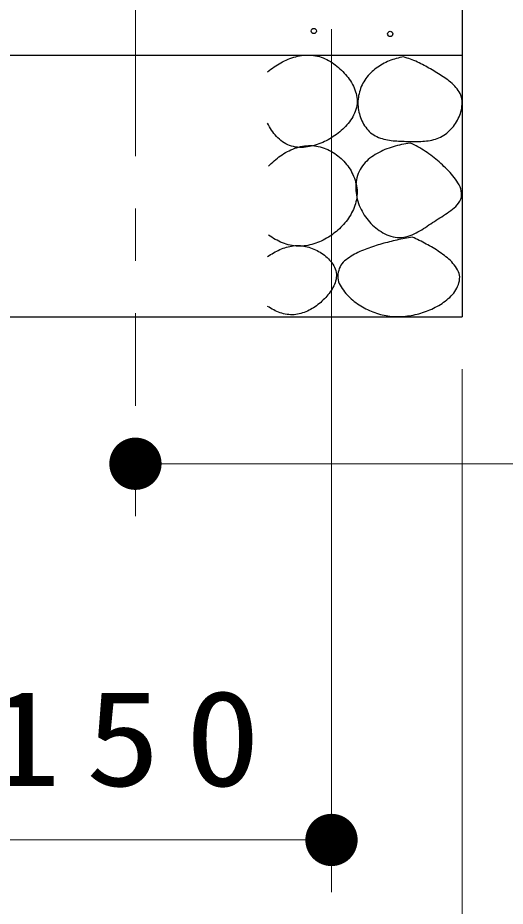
# Model space of a CAD drawing. Units: millimetres on the paper, scale 1:20. Extents: x -365 to 12, y -40 to 257.
# Drawn here: x -301.67 to -292.35, y 71.38 to 88.36 of the extents above; entities that cross this region are included whole.
import ezdxf

# ---------------------------------------------------------------- set-up
doc = ezdxf.new("R2010")
doc.units = ezdxf.units.MM
doc.linetypes.add('USER2', pattern=[6, 3, -1, 1, -1])
doc.layers.add('LY_1', color=7, linetype='Continuous', lineweight=25)
doc.styles.add('ＭＳ ゴシック', font='')
doc.styles.get('ＭＳ ゴシック').set_extended_font_data('MS Gothic')

# ---------------------------------------------------------------- blocks, each defined once
blk = doc.blocks.new('filled_dot')
at = {"color": 0, "linetype": 'Continuous', "lineweight": -2, "const_width": 1.25}
blk.add_lwpolyline([(-0.625, 0, 1), (0.625, 0, 1)], format="xyb", close=True, dxfattribs=at)

msp = doc.modelspace()

# ---------------------------------------------------------------- linework, layer by layer
at = {"layer": 'LY_1', "linetype": 'USER2', "lineweight": 13}
msp.add_line((-299.423, 100.716), (-299.423, 80.941), dxfattribs=at)
at = {"layer": 'LY_1'}
for p, q in [((-293.173, 89.143), (-293.173, 82.643)), ((-305.673, 87.643), (-293.173, 87.643)), ((-305.673, 82.643), (-293.173, 82.643))]:
    msp.add_line(p, q, dxfattribs=at)
at = {"layer": 'LY_1', "lineweight": 13}
for p, q in [((-295.673, 88.143), (-295.673, 71.643)), ((-293.173, 81.643), (-293.173, 61.643)), ((-299.423, 79.941), (-299.423, 78.835)), ((-229.673, 79.835), (-299.423, 79.835)), ((-295.673, 72.643), (-303.173, 72.643))]:
    msp.add_line(p, q, dxfattribs=at)
at = {"layer": 'LY_1'}
for centre in [(-296.012, 88.108), (-294.55, 88.052)]:
    msp.add_circle(centre, 0.05, dxfattribs=at)
for points, knots in [([(-296.894, 87.328), (-296.854, 87.36), (-296.814, 87.392), (-296.772, 87.421), (-296.73, 87.45), (-296.687, 87.477), (-296.642, 87.502), (-296.597, 87.526), (-296.551, 87.549), (-296.504, 87.568), (-296.456, 87.587), (-296.408, 87.604), (-296.358, 87.617), (-296.309, 87.629), (-296.258, 87.64), (-296.208, 87.644), (-296.157, 87.649), (-296.105, 87.651), (-296.055, 87.646), (-296.004, 87.642), (-295.953, 87.632), (-295.904, 87.618), (-295.856, 87.603), (-295.808, 87.584), (-295.762, 87.561), (-295.716, 87.539), (-295.672, 87.511), (-295.631, 87.482), (-295.589, 87.453), (-295.549, 87.421), (-295.511, 87.386), (-295.474, 87.352), (-295.438, 87.315), (-295.405, 87.276), (-295.371, 87.238), (-295.34, 87.197), (-295.312, 87.154), (-295.285, 87.111), (-295.259, 87.066), (-295.239, 87.019), (-295.219, 86.973), (-295.202, 86.923), (-295.193, 86.874), (-295.184, 86.824), (-295.18, 86.771), (-295.185, 86.721), (-295.189, 86.671), (-295.202, 86.62), (-295.219, 86.572), (-295.236, 86.524), (-295.26, 86.478), (-295.287, 86.435), (-295.314, 86.392), (-295.345, 86.351), (-295.379, 86.312), (-295.412, 86.274), (-295.449, 86.238), (-295.487, 86.204), (-295.525, 86.17), (-295.566, 86.139), (-295.608, 86.11), (-295.65, 86.08), (-295.693, 86.053), (-295.738, 86.029), (-295.783, 86.005), (-295.829, 85.982), (-295.876, 85.963), (-295.924, 85.944), (-295.972, 85.927), (-296.022, 85.914), (-296.071, 85.902), (-296.122, 85.891), (-296.172, 85.887), (-296.223, 85.882), (-296.275, 85.88), (-296.325, 85.885), (-296.376, 85.891), (-296.427, 85.901), (-296.475, 85.918), (-296.522, 85.936), (-296.568, 85.961), (-296.61, 85.99), (-296.651, 86.018), (-296.689, 86.054), (-296.724, 86.091), (-296.759, 86.129), (-296.79, 86.17), (-296.818, 86.212), (-296.846, 86.255), (-296.87, 86.3), (-296.894, 86.346)], [0, 0, 0, 0, 1, 1, 1, 2, 2, 2, 3, 3, 3, 4, 4, 4, 5, 5, 5, 6, 6, 6, 7, 7, 7, 8, 8, 8, 9, 9, 9, 10, 10, 10, 11, 11, 11, 12, 12, 12, 13, 13, 13, 14, 14, 14, 15, 15, 15, 16, 16, 16, 17, 17, 17, 18, 18, 18, 19, 19, 19, 20, 20, 20, 21, 21, 21, 22, 22, 22, 23, 23, 23, 24, 24, 24, 25, 25, 25, 26, 26, 26, 27, 27, 27, 28, 28, 28, 29, 29, 29, 30, 30, 30, 30]), ([(-294.295, 87.613), (-294.25, 87.599), (-294.205, 87.585), (-294.161, 87.568), (-294.117, 87.552), (-294.073, 87.533), (-294.03, 87.514), (-293.987, 87.494), (-293.945, 87.473), (-293.903, 87.451), (-293.861, 87.429), (-293.82, 87.405), (-293.779, 87.382), (-293.738, 87.358), (-293.697, 87.334), (-293.657, 87.309), (-293.617, 87.284), (-293.576, 87.26), (-293.537, 87.233), (-293.498, 87.207), (-293.458, 87.18), (-293.422, 87.15), (-293.385, 87.121), (-293.348, 87.09), (-293.316, 87.056), (-293.284, 87.021), (-293.253, 86.984), (-293.231, 86.943), (-293.208, 86.902), (-293.19, 86.856), (-293.181, 86.811), (-293.172, 86.765), (-293.172, 86.716), (-293.177, 86.669), (-293.181, 86.623), (-293.193, 86.576), (-293.208, 86.531), (-293.222, 86.487), (-293.242, 86.443), (-293.264, 86.401), (-293.287, 86.36), (-293.313, 86.32), (-293.342, 86.283), (-293.371, 86.246), (-293.403, 86.21), (-293.439, 86.179), (-293.474, 86.148), (-293.513, 86.12), (-293.554, 86.097), (-293.595, 86.074), (-293.64, 86.056), (-293.685, 86.042), (-293.729, 86.027), (-293.776, 86.018), (-293.823, 86.011), (-293.87, 86.004), (-293.917, 86), (-293.964, 85.998), (-294.011, 85.995), (-294.059, 85.995), (-294.106, 85.995), (-294.153, 85.995), (-294.201, 85.996), (-294.248, 85.998), (-294.295, 85.999), (-294.343, 86), (-294.39, 86.003), (-294.437, 86.006), (-294.484, 86.009), (-294.531, 86.015), (-294.578, 86.021), (-294.625, 86.029), (-294.671, 86.041), (-294.716, 86.053), (-294.762, 86.067), (-294.804, 86.088), (-294.846, 86.108), (-294.888, 86.134), (-294.924, 86.164), (-294.959, 86.194), (-294.992, 86.23), (-295.019, 86.268), (-295.047, 86.306), (-295.071, 86.348), (-295.091, 86.39), (-295.111, 86.433), (-295.127, 86.478), (-295.139, 86.524), (-295.151, 86.569), (-295.159, 86.616), (-295.164, 86.663), (-295.168, 86.71), (-295.168, 86.758), (-295.164, 86.805), (-295.159, 86.852), (-295.15, 86.899), (-295.138, 86.944), (-295.125, 86.99), (-295.108, 87.034), (-295.088, 87.077), (-295.067, 87.119), (-295.043, 87.16), (-295.015, 87.199), (-294.988, 87.237), (-294.957, 87.273), (-294.923, 87.307), (-294.89, 87.34), (-294.854, 87.371), (-294.816, 87.399), (-294.778, 87.427), (-294.737, 87.452), (-294.696, 87.475), (-294.655, 87.498), (-294.612, 87.518), (-294.568, 87.536), (-294.524, 87.554), (-294.479, 87.569), (-294.434, 87.582), (-294.388, 87.595), (-294.342, 87.604), (-294.295, 87.613)], [0, 0, 0, 0, 1, 1, 1, 2, 2, 2, 3, 3, 3, 4, 4, 4, 5, 5, 5, 6, 6, 6, 7, 7, 7, 8, 8, 8, 9, 9, 9, 10, 10, 10, 11, 11, 11, 12, 12, 12, 13, 13, 13, 14, 14, 14, 15, 15, 15, 16, 16, 16, 17, 17, 17, 18, 18, 18, 19, 19, 19, 20, 20, 20, 21, 21, 21, 22, 22, 22, 23, 23, 23, 24, 24, 24, 25, 25, 25, 26, 26, 26, 27, 27, 27, 28, 28, 28, 29, 29, 29, 30, 30, 30, 31, 31, 31, 32, 32, 32, 33, 33, 33, 34, 34, 34, 35, 35, 35, 36, 36, 36, 37, 37, 37, 38, 38, 38, 39, 39, 39, 40, 40, 40, 40]), ([(-294.169, 85.965), (-294.118, 85.942), (-294.068, 85.92), (-294.019, 85.893), (-293.971, 85.867), (-293.923, 85.838), (-293.877, 85.807), (-293.831, 85.777), (-293.786, 85.744), (-293.743, 85.71), (-293.699, 85.676), (-293.657, 85.64), (-293.615, 85.604), (-293.573, 85.567), (-293.532, 85.53), (-293.493, 85.491), (-293.453, 85.452), (-293.414, 85.413), (-293.378, 85.371), (-293.342, 85.329), (-293.306, 85.286), (-293.277, 85.24), (-293.247, 85.193), (-293.216, 85.144), (-293.201, 85.092), (-293.186, 85.04), (-293.177, 84.98), (-293.188, 84.929), (-293.199, 84.878), (-293.235, 84.828), (-293.269, 84.786), (-293.303, 84.744), (-293.349, 84.709), (-293.393, 84.675), (-293.436, 84.641), (-293.483, 84.612), (-293.53, 84.581), (-293.576, 84.55), (-293.623, 84.522), (-293.67, 84.492), (-293.716, 84.461), (-293.762, 84.431), (-293.808, 84.4), (-293.855, 84.37), (-293.9, 84.339), (-293.948, 84.31), (-293.995, 84.282), (-294.043, 84.252), (-294.093, 84.23), (-294.143, 84.207), (-294.195, 84.185), (-294.249, 84.173), (-294.302, 84.162), (-294.36, 84.157), (-294.414, 84.161), (-294.468, 84.165), (-294.524, 84.18), (-294.575, 84.199), (-294.627, 84.217), (-294.677, 84.243), (-294.724, 84.272), (-294.771, 84.3), (-294.816, 84.334), (-294.858, 84.37), (-294.899, 84.407), (-294.938, 84.447), (-294.973, 84.489), (-295.009, 84.532), (-295.041, 84.577), (-295.069, 84.625), (-295.097, 84.672), (-295.122, 84.722), (-295.142, 84.774), (-295.162, 84.825), (-295.178, 84.879), (-295.189, 84.933), (-295.2, 84.987), (-295.207, 85.043), (-295.208, 85.098), (-295.209, 85.153), (-295.206, 85.209), (-295.196, 85.263), (-295.185, 85.317), (-295.169, 85.371), (-295.146, 85.421), (-295.123, 85.47), (-295.091, 85.518), (-295.056, 85.56), (-295.022, 85.603), (-294.98, 85.641), (-294.937, 85.675), (-294.894, 85.71), (-294.847, 85.74), (-294.799, 85.768), (-294.751, 85.795), (-294.701, 85.819), (-294.65, 85.84), (-294.599, 85.861), (-294.546, 85.88), (-294.493, 85.896), (-294.44, 85.912), (-294.387, 85.926), (-294.332, 85.937), (-294.278, 85.949), (-294.224, 85.957), (-294.169, 85.965)], [0, 0, 0, 0, 1, 1, 1, 2, 2, 2, 3, 3, 3, 4, 4, 4, 5, 5, 5, 6, 6, 6, 7, 7, 7, 8, 8, 8, 9, 9, 9, 10, 10, 10, 11, 11, 11, 12, 12, 12, 13, 13, 13, 14, 14, 14, 15, 15, 15, 16, 16, 16, 17, 17, 17, 18, 18, 18, 19, 19, 19, 20, 20, 20, 21, 21, 21, 22, 22, 22, 23, 23, 23, 24, 24, 24, 25, 25, 25, 26, 26, 26, 27, 27, 27, 28, 28, 28, 29, 29, 29, 30, 30, 30, 31, 31, 31, 32, 32, 32, 33, 33, 33, 34, 34, 34, 35, 35, 35, 35]), ([(-296.878, 85.522), (-296.842, 85.558), (-296.806, 85.595), (-296.768, 85.628), (-296.729, 85.662), (-296.689, 85.693), (-296.647, 85.722), (-296.605, 85.751), (-296.562, 85.779), (-296.517, 85.803), (-296.472, 85.826), (-296.425, 85.848), (-296.377, 85.865), (-296.329, 85.882), (-296.28, 85.897), (-296.23, 85.906), (-296.18, 85.914), (-296.128, 85.919), (-296.077, 85.918), (-296.027, 85.917), (-295.975, 85.911), (-295.925, 85.9), (-295.876, 85.889), (-295.827, 85.874), (-295.779, 85.855), (-295.732, 85.836), (-295.686, 85.812), (-295.643, 85.786), (-295.6, 85.759), (-295.558, 85.729), (-295.519, 85.696), (-295.48, 85.663), (-295.444, 85.627), (-295.41, 85.588), (-295.377, 85.55), (-295.346, 85.508), (-295.319, 85.465), (-295.292, 85.422), (-295.268, 85.376), (-295.249, 85.33), (-295.229, 85.283), (-295.213, 85.234), (-295.202, 85.184), (-295.191, 85.134), (-295.184, 85.083), (-295.183, 85.032), (-295.182, 84.982), (-295.187, 84.93), (-295.196, 84.88), (-295.206, 84.83), (-295.221, 84.781), (-295.239, 84.733), (-295.258, 84.686), (-295.281, 84.64), (-295.306, 84.596), (-295.332, 84.552), (-295.361, 84.51), (-295.392, 84.469), (-295.424, 84.429), (-295.458, 84.391), (-295.494, 84.355), (-295.53, 84.319), (-295.568, 84.284), (-295.608, 84.253), (-295.648, 84.221), (-295.69, 84.191), (-295.733, 84.164), (-295.776, 84.138), (-295.821, 84.113), (-295.868, 84.092), (-295.914, 84.07), (-295.962, 84.052), (-296.011, 84.037), (-296.059, 84.022), (-296.11, 84.011), (-296.16, 84.004), (-296.21, 83.997), (-296.262, 83.993), (-296.313, 83.995), (-296.363, 83.997), (-296.415, 84.004), (-296.464, 84.014), (-296.514, 84.025), (-296.563, 84.041), (-296.611, 84.059), (-296.658, 84.077), (-296.704, 84.1), (-296.749, 84.124), (-296.793, 84.149), (-296.836, 84.178), (-296.878, 84.207)], [0, 0, 0, 0, 1, 1, 1, 2, 2, 2, 3, 3, 3, 4, 4, 4, 5, 5, 5, 6, 6, 6, 7, 7, 7, 8, 8, 8, 9, 9, 9, 10, 10, 10, 11, 11, 11, 12, 12, 12, 13, 13, 13, 14, 14, 14, 15, 15, 15, 16, 16, 16, 17, 17, 17, 18, 18, 18, 19, 19, 19, 20, 20, 20, 21, 21, 21, 22, 22, 22, 23, 23, 23, 24, 24, 24, 25, 25, 25, 26, 26, 26, 27, 27, 27, 28, 28, 28, 29, 29, 29, 30, 30, 30, 30]), ([(-294.128, 84.169), (-294.038, 84.126), (-293.948, 84.083), (-293.861, 84.035), (-293.774, 83.987), (-293.686, 83.938), (-293.605, 83.881), (-293.524, 83.824), (-293.438, 83.767), (-293.374, 83.693), (-293.31, 83.62), (-293.237, 83.529), (-293.224, 83.44), (-293.21, 83.351), (-293.246, 83.24), (-293.292, 83.157), (-293.338, 83.074), (-293.421, 83.005), (-293.499, 82.944), (-293.576, 82.883), (-293.666, 82.835), (-293.756, 82.793), (-293.845, 82.751), (-293.941, 82.718), (-294.037, 82.694), (-294.133, 82.671), (-294.233, 82.654), (-294.332, 82.65), (-294.43, 82.645), (-294.532, 82.65), (-294.629, 82.667), (-294.726, 82.684), (-294.823, 82.714), (-294.915, 82.752), (-295.006, 82.79), (-295.095, 82.838), (-295.176, 82.895), (-295.257, 82.951), (-295.338, 83.016), (-295.399, 83.092), (-295.461, 83.167), (-295.531, 83.259), (-295.546, 83.349), (-295.562, 83.439), (-295.54, 83.553), (-295.493, 83.631), (-295.446, 83.71), (-295.348, 83.768), (-295.265, 83.821), (-295.181, 83.873), (-295.086, 83.91), (-294.994, 83.946), (-294.902, 83.983), (-294.806, 84.011), (-294.71, 84.039), (-294.615, 84.066), (-294.518, 84.089), (-294.421, 84.111), (-294.324, 84.133), (-294.226, 84.151), (-294.128, 84.169)], [0, 0, 0, 0, 1, 1, 1, 2, 2, 2, 3, 3, 3, 4, 4, 4, 5, 5, 5, 6, 6, 6, 7, 7, 7, 8, 8, 8, 9, 9, 9, 10, 10, 10, 11, 11, 11, 12, 12, 12, 13, 13, 13, 14, 14, 14, 15, 15, 15, 16, 16, 16, 17, 17, 17, 18, 18, 18, 19, 19, 19, 20, 20, 20, 20]), ([(-296.894, 83.795), (-296.856, 83.82), (-296.819, 83.845), (-296.78, 83.867), (-296.741, 83.889), (-296.702, 83.91), (-296.661, 83.928), (-296.62, 83.946), (-296.577, 83.963), (-296.534, 83.975), (-296.492, 83.987), (-296.447, 83.997), (-296.403, 84.002), (-296.359, 84.007), (-296.313, 84.008), (-296.269, 84.005), (-296.224, 84.002), (-296.179, 83.994), (-296.136, 83.983), (-296.093, 83.972), (-296.05, 83.957), (-296.009, 83.939), (-295.968, 83.921), (-295.928, 83.901), (-295.89, 83.877), (-295.852, 83.854), (-295.815, 83.828), (-295.781, 83.799), (-295.747, 83.77), (-295.714, 83.738), (-295.687, 83.703), (-295.659, 83.668), (-295.633, 83.63), (-295.615, 83.59), (-295.597, 83.549), (-295.583, 83.504), (-295.58, 83.461), (-295.576, 83.417), (-295.583, 83.371), (-295.594, 83.328), (-295.605, 83.285), (-295.625, 83.243), (-295.646, 83.204), (-295.667, 83.165), (-295.693, 83.128), (-295.72, 83.092), (-295.747, 83.056), (-295.776, 83.022), (-295.807, 82.99), (-295.838, 82.957), (-295.871, 82.926), (-295.905, 82.898), (-295.94, 82.869), (-295.976, 82.842), (-296.014, 82.818), (-296.051, 82.794), (-296.091, 82.772), (-296.131, 82.754), (-296.172, 82.735), (-296.215, 82.719), (-296.258, 82.708), (-296.301, 82.696), (-296.346, 82.688), (-296.39, 82.685), (-296.434, 82.683), (-296.48, 82.685), (-296.524, 82.691), (-296.568, 82.697), (-296.612, 82.709), (-296.655, 82.723), (-296.697, 82.737), (-296.738, 82.755), (-296.778, 82.776), (-296.818, 82.796), (-296.856, 82.82), (-296.894, 82.844)], [0, 0, 0, 0, 1, 1, 1, 2, 2, 2, 3, 3, 3, 4, 4, 4, 5, 5, 5, 6, 6, 6, 7, 7, 7, 8, 8, 8, 9, 9, 9, 10, 10, 10, 11, 11, 11, 12, 12, 12, 13, 13, 13, 14, 14, 14, 15, 15, 15, 16, 16, 16, 17, 17, 17, 18, 18, 18, 19, 19, 19, 20, 20, 20, 21, 21, 21, 22, 22, 22, 23, 23, 23, 24, 24, 24, 25, 25, 25, 25])]:
    msp.add_open_spline(points, degree=3, knots=knots, dxfattribs=at)

# ---------------------------------------------------------------- block references
at = {"layer": 'LY_1', "lineweight": 13, "xscale": 0.4, "yscale": 0.4}
msp.add_blockref('filled_dot', (-299.423, 79.835), dxfattribs=at)
at = {"layer": 'LY_1', "lineweight": 13, "xscale": 0.4, "yscale": 0.4, "rotation": 180}
msp.add_blockref('filled_dot', (-295.673, 72.643), dxfattribs=at)

# ---------------------------------------------------------------- texts
at = {"layer": 'LY_1', "insert": (-299.423, 73.643), "char_height": 1.833, "attachment_point": 8, "style": 'ＭＳ ゴシック'}
msp.add_mtext('\\T1.33;\\W1.15;150', dxfattribs=at)

doc.saveas('drawing.dxf')
